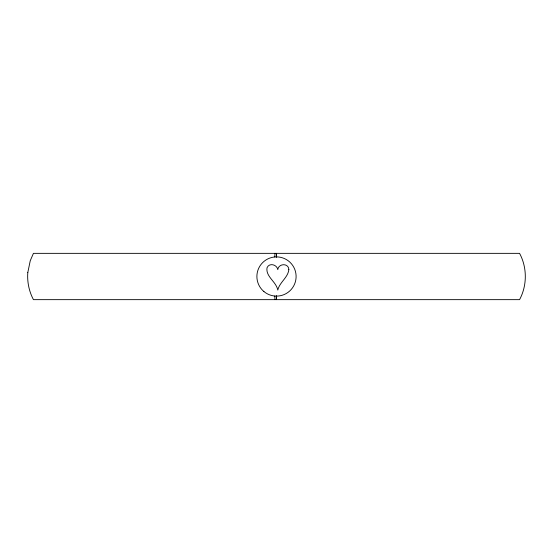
<?xml version="1.0" encoding="UTF-8"?>
<svg xmlns="http://www.w3.org/2000/svg" width="553" height="553" viewBox="0 0 553 553"><rect width="100%" height="100%" fill="white"/><g stroke="black" fill="none" stroke-linecap="round" stroke-linejoin="round"><path stroke-width="0.83" d="M276.5 256.965L276.5 253.35A94.798 12.373 90 0 0 276.389 257.159M276.5 296.035L276.5 299.65A94.798 12.373 90 0 1 276.389 295.855M275 299.643A49.535 6.463 -90 0 1 274.779 296.028M274.779 256.972A49.535 6.463 -90 0 1 275 253.357M27.816 272.491C27.069 281.836 29.039 291.362 33.436 299.65L519.564 299.65C527.223 285.459 527.223 267.541 519.564 253.35L33.436 253.35L30.249 260.719L27.816 272.491M288.853 269.601C288.002 277.668 279.514 282.244 277.786 290.083C276.306 281.664 265.558 276.7 267.016 267.77C269.18 262.502 276.984 264.445 277.786 269.643C278.456 263.311 288.694 262.862 288.853 269.601M263.905 291.528A19.604 19.604 0 0 0 295.814 279.887A19.604 19.604 0 0 0 269.781 258.078A19.604 19.604 0 0 0 263.905 291.528"/></g></svg>
